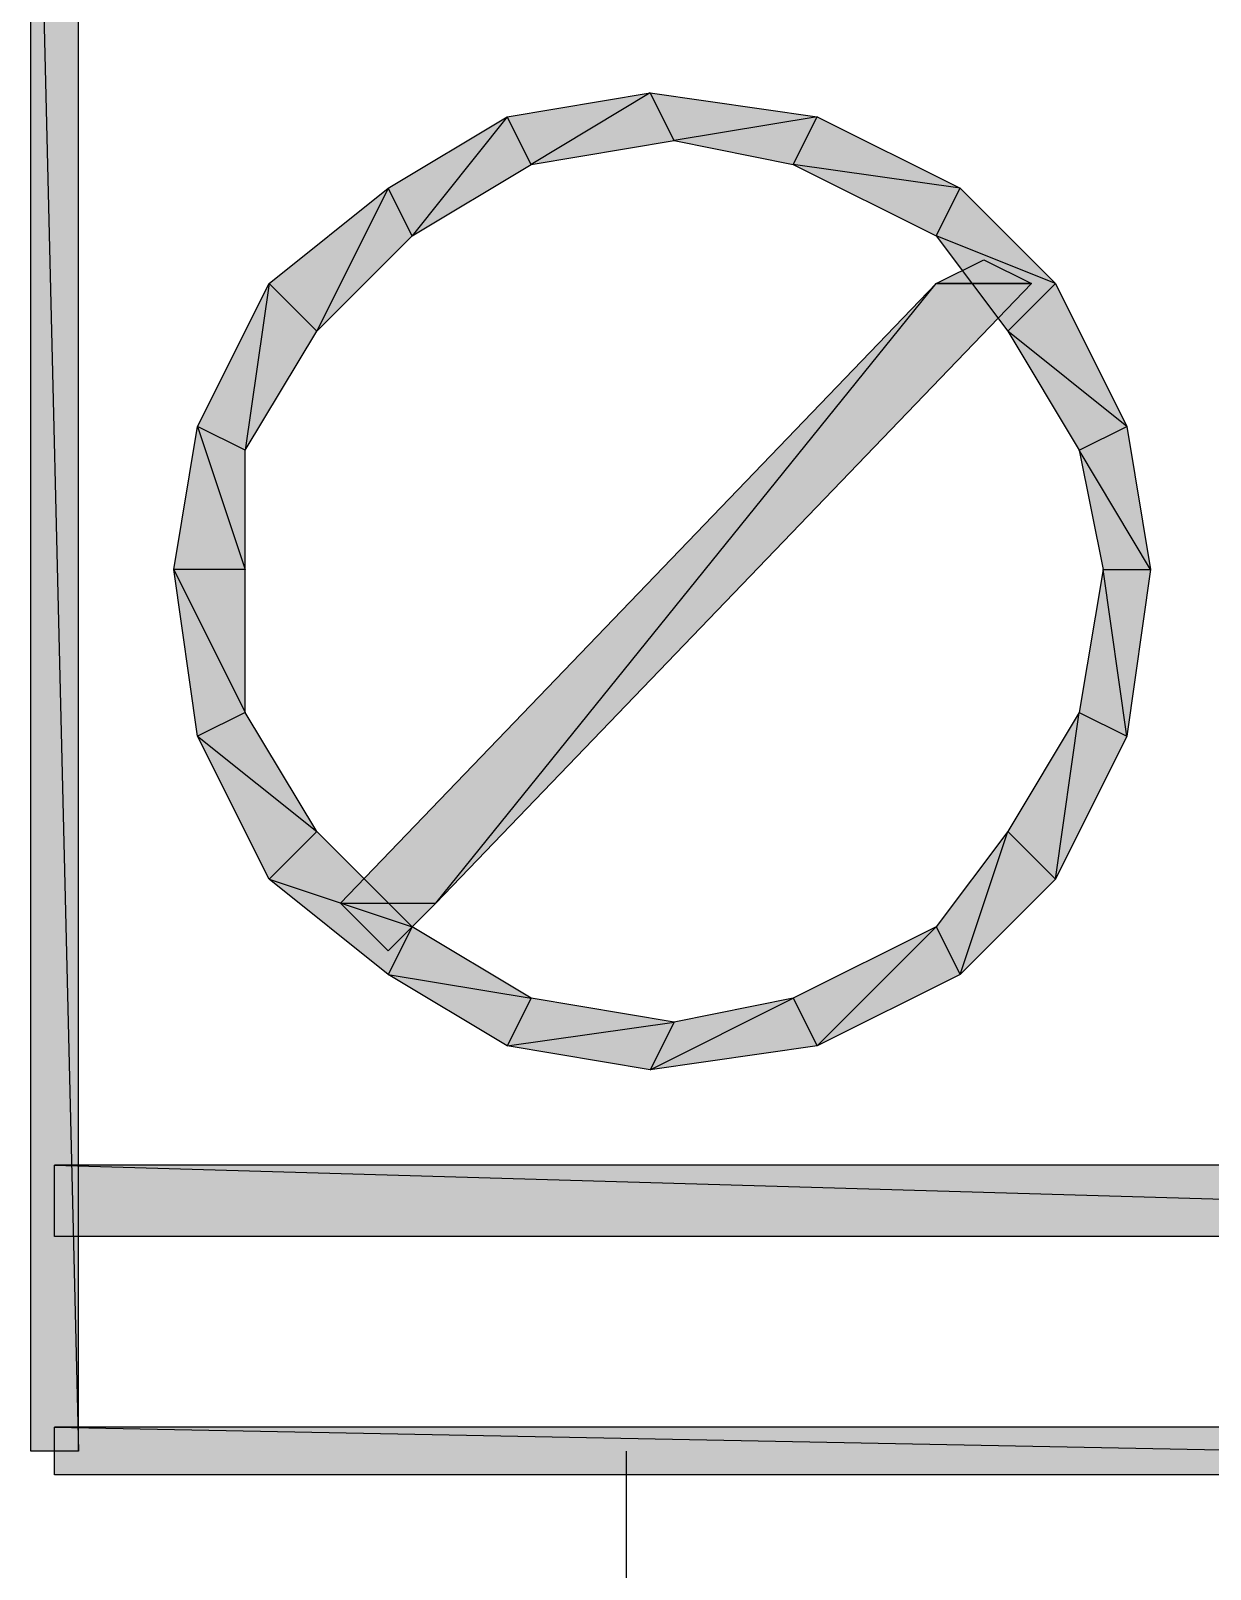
# Model space of a CAD drawing. Header units: millimetres. Extents: x 0 to 420, y 0 to 297.
# Drawn here: x 264.583 to 266.679, y 128.483 to 131.217 of the extents above; entities that cross this region are included whole.
import ezdxf

# ---------------------------------------------------------------- set-up
doc = ezdxf.new("R2010")
doc.units = ezdxf.units.MM
doc.layers.get('0').update_dxf_attribs({"linetype": 'CONTINUOUS'})

msp = doc.modelspace()

# ---------------------------------------------------------------- hatches: boundary and pattern name
at = {"true_color": 0x000007}
h = msp.add_hatch(color=0, dxfattribs=at)
h.paths.add_polyline_path([(264.668, 132.207), (264.583333, 132.207), (264.668, 128.693333)], flags=0)
h.paths.add_polyline_path([(264.583333, 132.207), (264.668, 128.693333), (264.583333, 128.693333)], flags=0)
h = msp.add_hatch(color=0, dxfattribs=at)
h.paths.add_polyline_path([(266.446, 130.005667), (266.530667, 129.963333), (266.488333, 130.259667)], flags=0)
h.paths.add_polyline_path([(266.530667, 129.963333), (266.488333, 130.259667), (266.573, 130.259667)], flags=0)
h.paths.add_polyline_path([(266.488333, 130.259667), (266.573, 130.259667), (266.446, 130.471333)], flags=0)
h.paths.add_polyline_path([(266.573, 130.259667), (266.446, 130.471333), (266.530667, 130.513667)], flags=0)
h.paths.add_polyline_path([(266.446, 130.471333), (266.530667, 130.513667), (266.319, 130.683)], flags=0)
h.paths.add_polyline_path([(266.530667, 130.513667), (266.319, 130.683), (266.403667, 130.767667)], flags=0)
h.paths.add_polyline_path([(266.319, 130.683), (266.403667, 130.767667), (266.192, 130.852333)], flags=0)
h.paths.add_polyline_path([(266.403667, 130.767667), (266.192, 130.852333), (266.234333, 130.937)], flags=0)
h.paths.add_polyline_path([(266.192, 130.852333), (266.234333, 130.937), (265.938, 130.979333)], flags=0)
h.paths.add_polyline_path([(266.234333, 130.937), (265.938, 130.979333), (265.980333, 131.064)], flags=0)
h.paths.add_polyline_path([(265.938, 130.979333), (265.980333, 131.064), (265.726333, 131.021667)], flags=0)
h.paths.add_polyline_path([(265.980333, 131.064), (265.726333, 131.021667), (265.684, 131.106333)], flags=0)
h.paths.add_polyline_path([(265.726333, 131.021667), (265.684, 131.106333), (265.472333, 130.979333)], flags=0)
h.paths.add_polyline_path([(265.684, 131.106333), (265.472333, 130.979333), (265.43, 131.064)], flags=0)
h.paths.add_polyline_path([(265.472333, 130.979333), (265.43, 131.064), (265.260667, 130.852333)], flags=0)
h.paths.add_polyline_path([(265.43, 131.064), (265.260667, 130.852333), (265.218333, 130.937)], flags=0)
h.paths.add_polyline_path([(265.260667, 130.852333), (265.218333, 130.937), (265.091333, 130.683)], flags=0)
h.paths.add_polyline_path([(265.218333, 130.937), (265.091333, 130.683), (265.006667, 130.767667)], flags=0)
h.paths.add_polyline_path([(265.091333, 130.683), (265.006667, 130.767667), (264.964333, 130.471333)], flags=0)
h.paths.add_polyline_path([(265.006667, 130.767667), (264.964333, 130.471333), (264.879667, 130.513667)], flags=0)
h.paths.add_polyline_path([(264.964333, 130.471333), (264.879667, 130.513667), (264.964333, 130.259667)], flags=0)
h.paths.add_polyline_path([(264.879667, 130.513667), (264.964333, 130.259667), (264.837333, 130.259667)], flags=0)
h.paths.add_polyline_path([(264.964333, 130.259667), (264.837333, 130.259667), (264.964333, 130.005667)], flags=0)
h.paths.add_polyline_path([(264.837333, 130.259667), (264.964333, 130.005667), (264.879667, 129.963333)], flags=0)
h.paths.add_polyline_path([(264.964333, 130.005667), (264.879667, 129.963333), (265.091333, 129.794)], flags=0)
h.paths.add_polyline_path([(264.879667, 129.963333), (265.091333, 129.794), (265.006667, 129.709333)], flags=0)
h.paths.add_polyline_path([(265.091333, 129.794), (265.006667, 129.709333), (265.260667, 129.624667)], flags=0)
h.paths.add_polyline_path([(265.006667, 129.709333), (265.260667, 129.624667), (265.218333, 129.54)], flags=0)
h.paths.add_polyline_path([(265.260667, 129.624667), (265.218333, 129.54), (265.472333, 129.497667)], flags=0)
h.paths.add_polyline_path([(265.218333, 129.54), (265.472333, 129.497667), (265.43, 129.413)], flags=0)
h.paths.add_polyline_path([(265.472333, 129.497667), (265.43, 129.413), (265.726333, 129.455333)], flags=0)
h.paths.add_polyline_path([(265.43, 129.413), (265.726333, 129.455333), (265.684, 129.370667)], flags=0)
h.paths.add_polyline_path([(265.726333, 129.455333), (265.684, 129.370667), (265.938, 129.497667)], flags=0)
h.paths.add_polyline_path([(265.684, 129.370667), (265.938, 129.497667), (265.980333, 129.413)], flags=0)
h.paths.add_polyline_path([(265.938, 129.497667), (265.980333, 129.413), (266.192, 129.624667)], flags=0)
h.paths.add_polyline_path([(265.980333, 129.413), (266.192, 129.624667), (266.234333, 129.54)], flags=0)
h.paths.add_polyline_path([(266.192, 129.624667), (266.234333, 129.54), (266.319, 129.794)], flags=0)
h.paths.add_polyline_path([(266.234333, 129.54), (266.319, 129.794), (266.403667, 129.709333)], flags=0)
h.paths.add_polyline_path([(266.319, 129.794), (266.403667, 129.709333), (266.446, 130.005667)], flags=0)
h.paths.add_polyline_path([(266.403667, 129.709333), (266.446, 130.005667), (266.530667, 129.963333)], flags=0)
for points in [[(266.276667, 130.81), (266.361333, 130.767667), (266.192, 130.767667)], [(266.192, 130.767667), (266.361333, 130.767667), (265.303, 129.667)]]:
    msp.add_hatch(color=0, dxfattribs=at).paths.add_polyline_path(points, flags=0)
h = msp.add_hatch(color=0, dxfattribs=at)
h.paths.add_polyline_path([(266.192, 130.767667), (265.133667, 129.667), (265.303, 129.667)], flags=0)
h.paths.add_polyline_path([(265.133667, 129.667), (265.303, 129.667), (265.218333, 129.582333)], flags=0)
h = msp.add_hatch(color=0, dxfattribs=at)
h.paths.add_polyline_path([(268.986, 129.201333), (264.625667, 129.201333), (268.986, 129.074333)], flags=0)
h.paths.add_polyline_path([(264.625667, 129.201333), (268.986, 129.074333), (264.625667, 129.074333)], flags=0)
h = msp.add_hatch(color=0, dxfattribs=at)
h.paths.add_polyline_path([(268.986, 128.735667), (264.625667, 128.735667), (268.986, 128.651)], flags=0)
h.paths.add_polyline_path([(264.625667, 128.735667), (268.986, 128.651), (264.625667, 128.651)], flags=0)

# ---------------------------------------------------------------- linework, layer by layer
at = {"color": 0, "true_color": 0x000007}
for points in [[(264.668, 132.207), (264.583333, 132.207), (264.668, 128.693333)], [(264.583333, 132.207), (264.668, 128.693333), (264.583333, 128.693333)], [(265.684, 131.106333), (265.472333, 130.979333), (265.43, 131.064)], [(265.726333, 131.021667), (265.684, 131.106333), (265.472333, 130.979333)], [(265.980333, 131.064), (265.726333, 131.021667), (265.684, 131.106333)], [(265.43, 131.064), (265.260667, 130.852333), (265.218333, 130.937)], [(265.472333, 130.979333), (265.43, 131.064), (265.260667, 130.852333)], [(265.938, 130.979333), (265.980333, 131.064), (265.726333, 131.021667)], [(266.234333, 130.937), (265.938, 130.979333), (265.980333, 131.064)], [(266.192, 130.852333), (266.234333, 130.937), (265.938, 130.979333)], [(265.218333, 130.937), (265.091333, 130.683), (265.006667, 130.767667)], [(265.260667, 130.852333), (265.218333, 130.937), (265.091333, 130.683)], [(266.403667, 130.767667), (266.192, 130.852333), (266.234333, 130.937)], [(266.319, 130.683), (266.403667, 130.767667), (266.192, 130.852333)], [(266.276667, 130.81), (266.361333, 130.767667), (266.192, 130.767667)], [(265.006667, 130.767667), (264.964333, 130.471333), (264.879667, 130.513667)], [(265.091333, 130.683), (265.006667, 130.767667), (264.964333, 130.471333)], [(266.192, 130.767667), (265.133667, 129.667), (265.303, 129.667)], [(266.192, 130.767667), (266.361333, 130.767667), (265.303, 129.667)], [(266.530667, 130.513667), (266.319, 130.683), (266.403667, 130.767667)], [(266.446, 130.471333), (266.530667, 130.513667), (266.319, 130.683)], [(264.879667, 130.513667), (264.964333, 130.259667), (264.837333, 130.259667)], [(264.964333, 130.471333), (264.879667, 130.513667), (264.964333, 130.259667)], [(266.573, 130.259667), (266.446, 130.471333), (266.530667, 130.513667)], [(266.488333, 130.259667), (266.573, 130.259667), (266.446, 130.471333)], [(264.964333, 130.259667), (264.837333, 130.259667), (264.964333, 130.005667)], [(264.837333, 130.259667), (264.964333, 130.005667), (264.879667, 129.963333)], [(266.446, 130.005667), (266.530667, 129.963333), (266.488333, 130.259667)], [(266.530667, 129.963333), (266.488333, 130.259667), (266.573, 130.259667)], [(264.964333, 130.005667), (264.879667, 129.963333), (265.091333, 129.794)], [(266.319, 129.794), (266.403667, 129.709333), (266.446, 130.005667)], [(266.403667, 129.709333), (266.446, 130.005667), (266.530667, 129.963333)], [(264.879667, 129.963333), (265.091333, 129.794), (265.006667, 129.709333)], [(265.091333, 129.794), (265.006667, 129.709333), (265.260667, 129.624667)], [(266.192, 129.624667), (266.234333, 129.54), (266.319, 129.794)], [(266.234333, 129.54), (266.319, 129.794), (266.403667, 129.709333)], [(265.006667, 129.709333), (265.260667, 129.624667), (265.218333, 129.54)], [(265.133667, 129.667), (265.303, 129.667), (265.218333, 129.582333)], [(265.260667, 129.624667), (265.218333, 129.54), (265.472333, 129.497667)], [(265.938, 129.497667), (265.980333, 129.413), (266.192, 129.624667)], [(265.980333, 129.413), (266.192, 129.624667), (266.234333, 129.54)], [(265.218333, 129.54), (265.472333, 129.497667), (265.43, 129.413)], [(265.472333, 129.497667), (265.43, 129.413), (265.726333, 129.455333)], [(265.726333, 129.455333), (265.684, 129.370667), (265.938, 129.497667)], [(265.684, 129.370667), (265.938, 129.497667), (265.980333, 129.413)], [(265.43, 129.413), (265.726333, 129.455333), (265.684, 129.370667)], [(268.986, 129.201333), (264.625667, 129.201333), (268.986, 129.074333)], [(264.625667, 129.201333), (268.986, 129.074333), (264.625667, 129.074333)], [(268.986, 128.735667), (264.625667, 128.735667), (268.986, 128.651)], [(264.625667, 128.735667), (268.986, 128.651), (264.625667, 128.651)]]:
    msp.add_lwpolyline(points, close=True, dxfattribs=at)
msp.add_lwpolyline([(314.113333, 112.310333), (310.134, 112.310333), (310.134, 114.511667), (310.134, 116.205), (308.059667, 112.310333), (304.122667, 112.310333), (265.641667, 112.310333), (265.641667, 128.693333)], dxfattribs=at)

doc.saveas('drawing.dxf')
